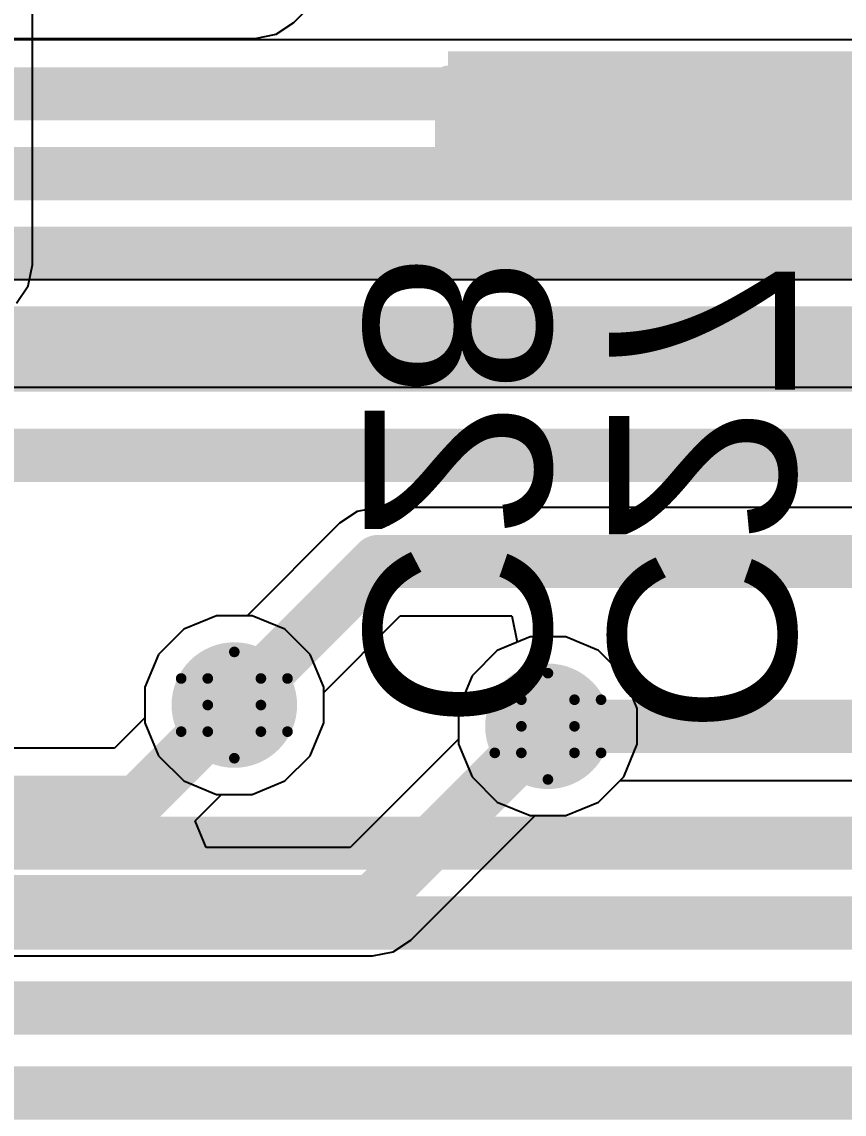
# Model space of a CAD drawing. Header units: inches. Extents: x -4 to 389, y 0 to 108.
# Drawn here: x 30.56 to 34.49, y 32.26 to 37.48 of the extents above; entities that cross this region are included whole.
import ezdxf

# ---------------------------------------------------------------- set-up
doc = ezdxf.new("R2010")
doc.units = ezdxf.units.IN
for name, color, linetype in [('Bottom Layer', 5, 'Continuous'), ('Bottom Overlay', 54, 'Continuous'), ('Bottom Paste', 16, 'Continuous'), ('Bottom Solder', 6, 'Continuous'), ('Drill Drawing', 1, 'Continuous'), ('Signal_1', 16, 'Continuous'), ('Signal_2', 76, 'Continuous'), ('Top Layer', 1, 'Continuous'), ('Via Holes', 16, 'Continuous')]:
    doc.layers.add(name, color=color, linetype=linetype)
doc.styles.add('Arial', font='', dxfattribs={"height": 0.2})
doc.styles.get('Arial').set_extended_font_data('Arial')

msp = doc.modelspace()

# ---------------------------------------------------------------- hatches: boundary and pattern name
at = {"layer": 'Bottom Layer'}
for points in [[(32.594, 36.703), (37.211, 36.703), (37.211, 37.338), (32.594, 37.338)], [(33.3179, 36.7879), (32.6829, 36.7879), (32.6829, 37.2451), (33.3179, 37.2451)], [(34.3085, 36.7879), (33.6735, 36.7879), (33.6735, 37.2451), (34.3085, 37.2451)]]:
    msp.add_hatch(color=5, dxfattribs=at).paths.add_polyline_path(points)
h = msp.add_hatch(color=5, dxfattribs=at)
edge = h.paths.add_edge_path()
edge.add_arc((31.5722, 34.2138), 0.3, 0, 360)
h = msp.add_hatch(color=5, dxfattribs=at)
edge = h.paths.add_edge_path()
edge.add_arc((33.0708, 34.1122), 0.3, 0, 360)
at = {"layer": 'Bottom Paste'}
for points in [[(33.3179, 36.7879), (32.6829, 36.7879), (32.6829, 37.2451), (33.3179, 37.2451)], [(34.3085, 36.7879), (33.6735, 36.7879), (33.6735, 37.2451), (34.3085, 37.2451)]]:
    msp.add_hatch(color=16, dxfattribs=at).paths.add_polyline_path(points)
at = {"layer": 'Bottom Solder'}
for points in [[(33.3779, 36.7279), (32.6229, 36.7279), (32.6229, 37.3051), (33.3779, 37.3051)], [(34.3685, 36.7279), (33.6135, 36.7279), (33.6135, 37.3051), (34.3685, 37.3051)]]:
    msp.add_hatch(color=6, dxfattribs=at).paths.add_polyline_path(points)
at = {"layer": 'Signal_1'}
h = msp.add_hatch(color=16, dxfattribs=at)
edge = h.paths.add_edge_path()
edge.add_arc((31.5722, 34.2138), 0.3, 0, 360)
h = msp.add_hatch(color=16, dxfattribs=at)
edge = h.paths.add_edge_path()
edge.add_arc((33.0708, 34.1122), 0.3, 0, 360)
at = {"layer": 'Signal_2'}
h = msp.add_hatch(color=76, dxfattribs=at)
edge = h.paths.add_edge_path()
edge.add_arc((31.5722, 34.2138), 0.3, 0, 360)
h = msp.add_hatch(color=76, dxfattribs=at)
edge = h.paths.add_edge_path()
edge.add_arc((33.0708, 34.1122), 0.3, 0, 360)
at = {"layer": 'Top Layer'}
h = msp.add_hatch(color=1, dxfattribs=at)
edge = h.paths.add_edge_path()
edge.add_arc((31.5722, 34.2138), 0.3, 0, 360)
h = msp.add_hatch(color=1, dxfattribs=at)
edge = h.paths.add_edge_path()
edge.add_arc((33.0708, 34.1122), 0.3, 0, 360)
at = {"layer": 'Via Holes'}
h = msp.add_hatch(color=7, dxfattribs=at)
edge = h.paths.add_edge_path()
edge.add_arc((31.5722, 34.2138), 0.15, 0, 360)
h = msp.add_hatch(color=7, dxfattribs=at)
edge = h.paths.add_edge_path()
edge.add_arc((33.0708, 34.1122), 0.15, 0, 360)

# ---------------------------------------------------------------- linework, layer by layer
at = {"layer": 'Bottom Layer'}
for p, q in [((30.6072, 36.3172), (30.6072, 42.0465)), ((30.5875, 36.2181), (30.6072, 36.3172)), ((30.5313, 36.1341), (30.5875, 36.2181)), ((32.1589, 35.1389), (32.0749, 35.0827)), ((32.258, 35.1586), (32.1589, 35.1389)), ((36.9116, 35.1586), (32.258, 35.1586)), ((32.0749, 35.0827), (31.633, 34.6408)), ((31.4873, 34.6408), (31.3303, 34.5758)), ((31.633, 34.6408), (31.4873, 34.6408)), ((31.9992, 34.2746), (32.3653, 34.6406)), ((32.3653, 34.6406), (32.8989, 34.6406)), ((32.8989, 34.6406), (32.9241, 34.5136)), ((31.3303, 34.5758), (31.2102, 34.4557)), ((32.9241, 34.5136), (32.8289, 34.4742)), ((32.8289, 34.4742), (32.7088, 34.3541)), ((31.2102, 34.4557), (31.1452, 34.2987)), ((32.7088, 34.3541), (32.6438, 34.1971)), ((31.1452, 34.2987), (31.1452, 34.1289)), ((31.9992, 34.1289), (31.9992, 34.2746)), ((32.6438, 34.1971), (32.6438, 34.0273)), ((31.1452, 34.1289), (31.2102, 33.9719)), ((31.9342, 33.9719), (31.9992, 34.1289)), ((32.6438, 34.0273), (32.7088, 33.8703)), ((31.2102, 33.9719), (31.3303, 33.8518)), ((31.8141, 33.8518), (31.9342, 33.9719)), ((31.3303, 33.8518), (31.4873, 33.7868)), ((31.6571, 33.7868), (31.8141, 33.8518)), ((32.7088, 33.8703), (32.8289, 33.7502)), ((33.3127, 33.7502), (33.4157, 33.8532)), ((33.4157, 33.8532), (37.0529, 33.8532)), ((31.4873, 33.7868), (31.6571, 33.7868)), ((32.8289, 33.7502), (32.9859, 33.6852)), ((33.1557, 33.6852), (33.3127, 33.7502)), ((32.9859, 33.6852), (33.1557, 33.6852))]:
    msp.add_line(p, q, dxfattribs=at)
for points in [[(31.5722, 34.2138, 0.254, 0.254, 0), (32.258, 34.8996, 0.254, 0.254, 0)], [(32.258, 34.8996, 0.254, 0.254, 0), (36.9116, 34.8996, 0.254, 0.254, 0)], [(33.0708, 34.1122, 0.254, 0.254, 0), (37.1602, 34.1122, 0.254, 0.254, 0)]]:
    msp.add_lwpolyline(points, format="xyseb", dxfattribs=at)
for points in [[(32.1945, 34.8996, 0.127, 0.127, 1), (32.3215, 34.8996, 0.127, 0.127, 1)], [(32.1945, 34.8996, 0.127, 0.127, 1), (32.3215, 34.8996, 0.127, 0.127, 1)], [(31.5087, 34.2138, 0.127, 0.127, 1), (31.6357, 34.2138, 0.127, 0.127, 1)], [(33.0073, 34.1122, 0.127, 0.127, 1), (33.1343, 34.1122, 0.127, 0.127, 1)]]:
    msp.add_lwpolyline(points, format="xyseb", close=True, dxfattribs=at)
at = {"layer": 'Bottom Overlay'}
for points in [[(32.594, 36.699, 0.127, 0.127, 0), (32.594, 37.207, 0.127, 0.127, 0)], [(33.4068, 36.699, 0.127, 0.127, 0), (33.4068, 37.207, 0.127, 0.127, 0)], [(33.5846, 36.699, 0.127, 0.127, 0), (33.5846, 37.207, 0.127, 0.127, 0)], [(34.3974, 36.699, 0.127, 0.127, 0), (34.3974, 37.207, 0.127, 0.127, 0)], [(32.594, 36.699, 0.127, 0.127, 0), (33.4068, 36.699, 0.127, 0.127, 0)], [(33.5846, 36.699, 0.127, 0.127, 0), (34.3974, 36.699, 0.127, 0.127, 0)]]:
    msp.add_lwpolyline(points, format="xyseb", dxfattribs=at)
for points in [[(32.5623, 37.207, 0.0635, 0.0635, 1), (32.6258, 37.207, 0.0635, 0.0635, 1)], [(33.3751, 37.207, 0.0635, 0.0635, 1), (33.4386, 37.207, 0.0635, 0.0635, 1)], [(33.5529, 37.207, 0.0635, 0.0635, 1), (33.6164, 37.207, 0.0635, 0.0635, 1)], [(34.3657, 37.207, 0.0635, 0.0635, 1), (34.4292, 37.207, 0.0635, 0.0635, 1)], [(32.5623, 36.699, 0.0635, 0.0635, 1), (32.6258, 36.699, 0.0635, 0.0635, 1)], [(32.5623, 36.699, 0.0635, 0.0635, 1), (32.6258, 36.699, 0.0635, 0.0635, 1)], [(33.3751, 36.699, 0.0635, 0.0635, 1), (33.4386, 36.699, 0.0635, 0.0635, 1)], [(33.3751, 36.699, 0.0635, 0.0635, 1), (33.4386, 36.699, 0.0635, 0.0635, 1)], [(33.5529, 36.699, 0.0635, 0.0635, 1), (33.6164, 36.699, 0.0635, 0.0635, 1)], [(33.5529, 36.699, 0.0635, 0.0635, 1), (33.6164, 36.699, 0.0635, 0.0635, 1)], [(34.3657, 36.699, 0.0635, 0.0635, 1), (34.4292, 36.699, 0.0635, 0.0635, 1)], [(34.3657, 36.699, 0.0635, 0.0635, 1), (34.4292, 36.699, 0.0635, 0.0635, 1)]]:
    msp.add_lwpolyline(points, format="xyseb", close=True, dxfattribs=at)
at = {"layer": 'Drill Drawing'}
for points in [[(31.4452, 34.3408, 0.0508, 0.0508, 0), (31.5722, 34.4678, 0.0508, 0.0508, 0)], [(31.5722, 34.4678, 0.0508, 0.0508, 0), (31.6992, 34.3408, 0.0508, 0.0508, 0)], [(31.3182, 34.3408, 0.0508, 0.0508, 0), (31.4452, 34.2138, 0.0508, 0.0508, 0)], [(31.3182, 34.3408, 0.0508, 0.0508, 0), (31.4452, 34.3408, 0.0508, 0.0508, 0)], [(31.6992, 34.3408, 0.0508, 0.0508, 0), (31.8262, 34.3408, 0.0508, 0.0508, 0)], [(31.6992, 34.2138, 0.0508, 0.0508, 0), (31.8262, 34.3408, 0.0508, 0.0508, 0)], [(32.9438, 34.2392, 0.0508, 0.0508, 0), (33.0708, 34.3662, 0.0508, 0.0508, 0)], [(33.0708, 34.3662, 0.0508, 0.0508, 0), (33.1978, 34.2392, 0.0508, 0.0508, 0)], [(32.8168, 34.2392, 0.0508, 0.0508, 0), (32.9438, 34.1122, 0.0508, 0.0508, 0)], [(32.8168, 34.2392, 0.0508, 0.0508, 0), (32.9438, 34.2392, 0.0508, 0.0508, 0)], [(33.1978, 34.2392, 0.0508, 0.0508, 0), (33.3248, 34.2392, 0.0508, 0.0508, 0)], [(33.1978, 34.1122, 0.0508, 0.0508, 0), (33.3248, 34.2392, 0.0508, 0.0508, 0)], [(31.3182, 34.0868, 0.0508, 0.0508, 0), (31.4452, 34.2138, 0.0508, 0.0508, 0)], [(31.6992, 34.2138, 0.0508, 0.0508, 0), (31.8262, 34.0868, 0.0508, 0.0508, 0)], [(31.3182, 34.0868, 0.0508, 0.0508, 0), (31.4452, 34.0868, 0.0508, 0.0508, 0)], [(31.4452, 34.0868, 0.0508, 0.0508, 0), (31.5722, 33.9598, 0.0508, 0.0508, 0)], [(31.5722, 33.9598, 0.0508, 0.0508, 0), (31.6992, 34.0868, 0.0508, 0.0508, 0)], [(31.6992, 34.0868, 0.0508, 0.0508, 0), (31.8262, 34.0868, 0.0508, 0.0508, 0)], [(32.8168, 33.9852, 0.0508, 0.0508, 0), (32.9438, 34.1122, 0.0508, 0.0508, 0)], [(33.1978, 34.1122, 0.0508, 0.0508, 0), (33.3248, 33.9852, 0.0508, 0.0508, 0)], [(32.8168, 33.9852, 0.0508, 0.0508, 0), (32.9438, 33.9852, 0.0508, 0.0508, 0)], [(32.9438, 33.9852, 0.0508, 0.0508, 0), (33.0708, 33.8582, 0.0508, 0.0508, 0)], [(33.0708, 33.8582, 0.0508, 0.0508, 0), (33.1978, 33.9852, 0.0508, 0.0508, 0)], [(33.1978, 33.9852, 0.0508, 0.0508, 0), (33.3248, 33.9852, 0.0508, 0.0508, 0)]]:
    msp.add_lwpolyline(points, format="xyseb", dxfattribs=at)
for points in [[(31.5595, 34.4678, 0.0254, 0.0254, 1), (31.5849, 34.4678, 0.0254, 0.0254, 1)], [(31.5595, 34.4678, 0.0254, 0.0254, 1), (31.5849, 34.4678, 0.0254, 0.0254, 1)], [(31.3055, 34.3408, 0.0254, 0.0254, 1), (31.3309, 34.3408, 0.0254, 0.0254, 1)], [(31.3055, 34.3408, 0.0254, 0.0254, 1), (31.3309, 34.3408, 0.0254, 0.0254, 1)], [(31.4325, 34.3408, 0.0254, 0.0254, 1), (31.4579, 34.3408, 0.0254, 0.0254, 1)], [(31.4325, 34.3408, 0.0254, 0.0254, 1), (31.4579, 34.3408, 0.0254, 0.0254, 1)], [(31.6865, 34.3408, 0.0254, 0.0254, 1), (31.7119, 34.3408, 0.0254, 0.0254, 1)], [(31.6865, 34.3408, 0.0254, 0.0254, 1), (31.7119, 34.3408, 0.0254, 0.0254, 1)], [(31.8135, 34.3408, 0.0254, 0.0254, 1), (31.8389, 34.3408, 0.0254, 0.0254, 1)], [(31.8135, 34.3408, 0.0254, 0.0254, 1), (31.8389, 34.3408, 0.0254, 0.0254, 1)], [(33.0581, 34.3662, 0.0254, 0.0254, 1), (33.0835, 34.3662, 0.0254, 0.0254, 1)], [(33.0581, 34.3662, 0.0254, 0.0254, 1), (33.0835, 34.3662, 0.0254, 0.0254, 1)], [(32.8041, 34.2392, 0.0254, 0.0254, 1), (32.8295, 34.2392, 0.0254, 0.0254, 1)], [(32.8041, 34.2392, 0.0254, 0.0254, 1), (32.8295, 34.2392, 0.0254, 0.0254, 1)], [(32.9311, 34.2392, 0.0254, 0.0254, 1), (32.9565, 34.2392, 0.0254, 0.0254, 1)], [(32.9311, 34.2392, 0.0254, 0.0254, 1), (32.9565, 34.2392, 0.0254, 0.0254, 1)], [(33.1851, 34.2392, 0.0254, 0.0254, 1), (33.2105, 34.2392, 0.0254, 0.0254, 1)], [(33.1851, 34.2392, 0.0254, 0.0254, 1), (33.2105, 34.2392, 0.0254, 0.0254, 1)], [(33.3121, 34.2392, 0.0254, 0.0254, 1), (33.3375, 34.2392, 0.0254, 0.0254, 1)], [(33.3121, 34.2392, 0.0254, 0.0254, 1), (33.3375, 34.2392, 0.0254, 0.0254, 1)], [(31.4325, 34.2138, 0.0254, 0.0254, 1), (31.4579, 34.2138, 0.0254, 0.0254, 1)], [(31.4325, 34.2138, 0.0254, 0.0254, 1), (31.4579, 34.2138, 0.0254, 0.0254, 1)], [(31.6865, 34.2138, 0.0254, 0.0254, 1), (31.7119, 34.2138, 0.0254, 0.0254, 1)], [(31.6865, 34.2138, 0.0254, 0.0254, 1), (31.7119, 34.2138, 0.0254, 0.0254, 1)], [(31.3055, 34.0868, 0.0254, 0.0254, 1), (31.3309, 34.0868, 0.0254, 0.0254, 1)], [(31.3055, 34.0868, 0.0254, 0.0254, 1), (31.3309, 34.0868, 0.0254, 0.0254, 1)], [(31.4325, 34.0868, 0.0254, 0.0254, 1), (31.4579, 34.0868, 0.0254, 0.0254, 1)], [(31.4325, 34.0868, 0.0254, 0.0254, 1), (31.4579, 34.0868, 0.0254, 0.0254, 1)], [(31.6865, 34.0868, 0.0254, 0.0254, 1), (31.7119, 34.0868, 0.0254, 0.0254, 1)], [(31.6865, 34.0868, 0.0254, 0.0254, 1), (31.7119, 34.0868, 0.0254, 0.0254, 1)], [(31.8135, 34.0868, 0.0254, 0.0254, 1), (31.8389, 34.0868, 0.0254, 0.0254, 1)], [(31.8135, 34.0868, 0.0254, 0.0254, 1), (31.8389, 34.0868, 0.0254, 0.0254, 1)], [(32.9311, 34.1122, 0.0254, 0.0254, 1), (32.9565, 34.1122, 0.0254, 0.0254, 1)], [(32.9311, 34.1122, 0.0254, 0.0254, 1), (32.9565, 34.1122, 0.0254, 0.0254, 1)], [(33.1851, 34.1122, 0.0254, 0.0254, 1), (33.2105, 34.1122, 0.0254, 0.0254, 1)], [(33.1851, 34.1122, 0.0254, 0.0254, 1), (33.2105, 34.1122, 0.0254, 0.0254, 1)], [(32.8041, 33.9852, 0.0254, 0.0254, 1), (32.8295, 33.9852, 0.0254, 0.0254, 1)], [(32.8041, 33.9852, 0.0254, 0.0254, 1), (32.8295, 33.9852, 0.0254, 0.0254, 1)], [(32.9311, 33.9852, 0.0254, 0.0254, 1), (32.9565, 33.9852, 0.0254, 0.0254, 1)], [(32.9311, 33.9852, 0.0254, 0.0254, 1), (32.9565, 33.9852, 0.0254, 0.0254, 1)], [(33.1851, 33.9852, 0.0254, 0.0254, 1), (33.2105, 33.9852, 0.0254, 0.0254, 1)], [(33.1851, 33.9852, 0.0254, 0.0254, 1), (33.2105, 33.9852, 0.0254, 0.0254, 1)], [(33.3121, 33.9852, 0.0254, 0.0254, 1), (33.3375, 33.9852, 0.0254, 0.0254, 1)], [(33.3121, 33.9852, 0.0254, 0.0254, 1), (33.3375, 33.9852, 0.0254, 0.0254, 1)], [(31.5595, 33.9598, 0.0254, 0.0254, 1), (31.5849, 33.9598, 0.0254, 0.0254, 1)], [(31.5595, 33.9598, 0.0254, 0.0254, 1), (31.5849, 33.9598, 0.0254, 0.0254, 1)], [(33.0581, 33.8582, 0.0254, 0.0254, 1), (33.0835, 33.8582, 0.0254, 0.0254, 1)], [(33.0581, 33.8582, 0.0254, 0.0254, 1), (33.0835, 33.8582, 0.0254, 0.0254, 1)]]:
    msp.add_lwpolyline(points, format="xyseb", close=True, dxfattribs=at)
at = {"layer": 'Signal_1'}
for p, q in [((34.8177, 37.3938), (21.082, 37.3938)), ((25.6089, 35.7328), (37.0085, 35.7328)), ((31.4873, 34.6408), (31.3303, 34.5758)), ((31.6571, 34.6408), (31.4873, 34.6408)), ((31.8141, 34.5758), (31.6571, 34.6408)), ((31.3303, 34.5758), (31.2102, 34.4557)), ((31.9342, 34.4557), (31.8141, 34.5758)), ((32.9859, 34.5392), (32.8289, 34.4742)), ((33.1557, 34.5392), (32.9859, 34.5392)), ((33.3127, 34.4742), (33.1557, 34.5392)), ((32.8289, 34.4742), (32.7088, 34.3541)), ((33.4328, 34.3541), (33.3127, 34.4742)), ((31.2102, 34.4557), (31.1452, 34.2987)), ((31.9992, 34.2987), (31.9342, 34.4557)), ((32.7088, 34.3541), (32.6438, 34.1971)), ((33.4978, 34.1971), (33.4328, 34.3541)), ((31.1452, 34.2987), (31.1452, 34.153)), ((31.9992, 34.1289), (31.9992, 34.2987)), ((32.6438, 34.1971), (32.6438, 34.0514)), ((33.4978, 34.0273), (33.4978, 34.1971)), ((31.1452, 34.153), (31, 34.0079)), ((31.9342, 33.9719), (31.9992, 34.1289)), ((32.6438, 34.0514), (32.1253, 33.533)), ((31, 34.0079), (26.8296, 34.0079)), ((33.4328, 33.8703), (33.4978, 34.0273)), ((31.8141, 33.8518), (31.9342, 33.9719)), ((31.6571, 33.7868), (31.8141, 33.8518)), ((33.3127, 33.7502), (33.4328, 33.8703)), ((31.3846, 33.66), (31.5114, 33.7868)), ((31.5114, 33.7868), (31.6571, 33.7868)), ((33.1557, 33.6852), (33.3127, 33.7502)), ((32.4157, 33.0909), (33.01, 33.6852)), ((33.01, 33.6852), (33.1557, 33.6852)), ((31.4372, 33.533), (31.3846, 33.66)), ((32.1253, 33.533), (31.4372, 33.533)), ((32.3317, 33.0347), (32.4157, 33.0909)), ((18.2937, 33.015), (32.2326, 33.015)), ((32.2326, 33.015), (32.3317, 33.0347))]:
    msp.add_line(p, q, dxfattribs=at)
for points in [[(21.082, 37.1348, 0.254, 0.254, 0), (34.925, 37.1348, 0.254, 0.254, 0)], [(24.257, 36.7538, 0.254, 0.254, 0), (33.655, 36.7538, 0.254, 0.254, 0)], [(33.655, 36.7538, 0.254, 0.254, 0), (35.0828, 36.7538, 0.254, 0.254, 0)], [(24.9428, 36.3728, 0.254, 0.254, 0), (35.2406, 36.3728, 0.254, 0.254, 0)], [(25.5016, 35.9918, 0.254, 0.254, 0), (37.0085, 35.9918, 0.254, 0.254, 0)], [(31.1073, 33.7489, 0.254, 0.254, 0), (31.5722, 34.2138, 0.254, 0.254, 0)], [(32.2326, 33.274, 0.254, 0.254, 0), (33.0708, 34.1122, 0.254, 0.254, 0)], [(17.1373, 33.7489, 0.254, 0.254, 0), (31.1073, 33.7489, 0.254, 0.254, 0)], [(18.1864, 33.274, 0.254, 0.254, 0), (32.2326, 33.274, 0.254, 0.254, 0)]]:
    msp.add_lwpolyline(points, format="xyseb", dxfattribs=at)
for points in [[(33.5915, 36.7538, 0.127, 0.127, 1), (33.7185, 36.7538, 0.127, 0.127, 1)], [(33.5915, 36.7538, 0.127, 0.127, 1), (33.7185, 36.7538, 0.127, 0.127, 1)], [(31.5087, 34.2138, 0.127, 0.127, 1), (31.6357, 34.2138, 0.127, 0.127, 1)], [(33.0073, 34.1122, 0.127, 0.127, 1), (33.1343, 34.1122, 0.127, 0.127, 1)], [(31.0438, 33.7489, 0.127, 0.127, 1), (31.1708, 33.7489, 0.127, 0.127, 1)], [(31.0438, 33.7489, 0.127, 0.127, 1), (31.1708, 33.7489, 0.127, 0.127, 1)], [(32.1691, 33.274, 0.127, 0.127, 1), (32.2961, 33.274, 0.127, 0.127, 1)], [(32.1691, 33.274, 0.127, 0.127, 1), (32.2961, 33.274, 0.127, 0.127, 1)]]:
    msp.add_lwpolyline(points, format="xyseb", close=True, dxfattribs=at)
at = {"layer": 'Signal_2'}
msp.add_line((37.0332, 36.2458), (19.7866, 36.2458), dxfattribs=at)
for points in [[(20.185, 35.8648, 0.3048, 0.3048, 0), (37.1076, 35.8648, 0.3048, 0.3048, 0)], [(21.5735, 35.4076, 0.254, 0.254, 0), (36.3728, 35.4076, 0.254, 0.254, 0)], [(20.4724, 33.5534, 0.254, 0.254, 0), (35.4838, 33.5534, 0.254, 0.254, 0)], [(20.9804, 33.1724, 0.254, 0.254, 0), (35.306, 33.1724, 0.254, 0.254, 0)], [(27.686, 32.766, 0.254, 0.254, 0), (35.1282, 32.766, 0.254, 0.254, 0)], [(28.2448, 32.3596, 0.254, 0.254, 0), (35.0012, 32.3596, 0.254, 0.254, 0)]]:
    msp.add_lwpolyline(points, format="xyseb", dxfattribs=at)
at = {"layer": 'Top Layer'}
for p, q in [((31.8572, 37.4764), (32.273, 37.8922)), ((31.7721, 37.4196), (31.8572, 37.4764)), ((22.944, 37.3996), (31.6718, 37.3996)), ((31.6718, 37.3996), (31.7721, 37.4196)), ((31.4873, 34.6408), (31.3303, 34.5758)), ((31.6571, 34.6408), (31.4873, 34.6408)), ((31.8141, 34.5758), (31.6571, 34.6408)), ((31.3303, 34.5758), (31.2102, 34.4557)), ((31.9342, 34.4557), (31.8141, 34.5758)), ((32.9859, 34.5392), (32.8289, 34.4742)), ((33.1557, 34.5392), (32.9859, 34.5392)), ((33.3127, 34.4742), (33.1557, 34.5392)), ((32.8289, 34.4742), (32.7088, 34.3541)), ((33.4328, 34.3541), (33.3127, 34.4742)), ((31.2102, 34.4557), (31.1452, 34.2987)), ((31.9992, 34.2987), (31.9342, 34.4557)), ((32.7088, 34.3541), (32.6438, 34.1971)), ((33.4978, 34.1971), (33.4328, 34.3541)), ((31.1452, 34.2987), (31.1452, 34.1289)), ((31.9992, 34.1289), (31.9992, 34.2987)), ((32.6438, 34.1971), (32.6438, 34.0273)), ((33.4978, 34.0273), (33.4978, 34.1971)), ((31.1452, 34.1289), (31.2102, 33.9719)), ((31.9342, 33.9719), (31.9992, 34.1289)), ((32.6438, 34.0273), (32.7088, 33.8703)), ((33.4328, 33.8703), (33.4978, 34.0273)), ((31.2102, 33.9719), (31.3303, 33.8518)), ((31.8141, 33.8518), (31.9342, 33.9719)), ((31.3303, 33.8518), (31.4873, 33.7868)), ((31.6571, 33.7868), (31.8141, 33.8518)), ((32.7088, 33.8703), (32.8289, 33.7502)), ((33.3127, 33.7502), (33.4328, 33.8703)), ((31.4873, 33.7868), (31.6571, 33.7868)), ((32.8289, 33.7502), (32.9859, 33.6852)), ((33.1557, 33.6852), (33.3127, 33.7502)), ((32.9859, 33.6852), (33.1557, 33.6852))]:
    msp.add_line(p, q, dxfattribs=at)

# ---------------------------------------------------------------- texts
at = {"layer": 'Bottom Overlay', "style": 'Arial', "text_generation_flag": 2}
for s, p in [('C28', (32.1947, 34.0956)), ('C27', (33.3631, 34.0702))]:
    msp.add_text(s, height=0.889, rotation=270, dxfattribs=at).set_placement(p)

doc.saveas('drawing.dxf')
